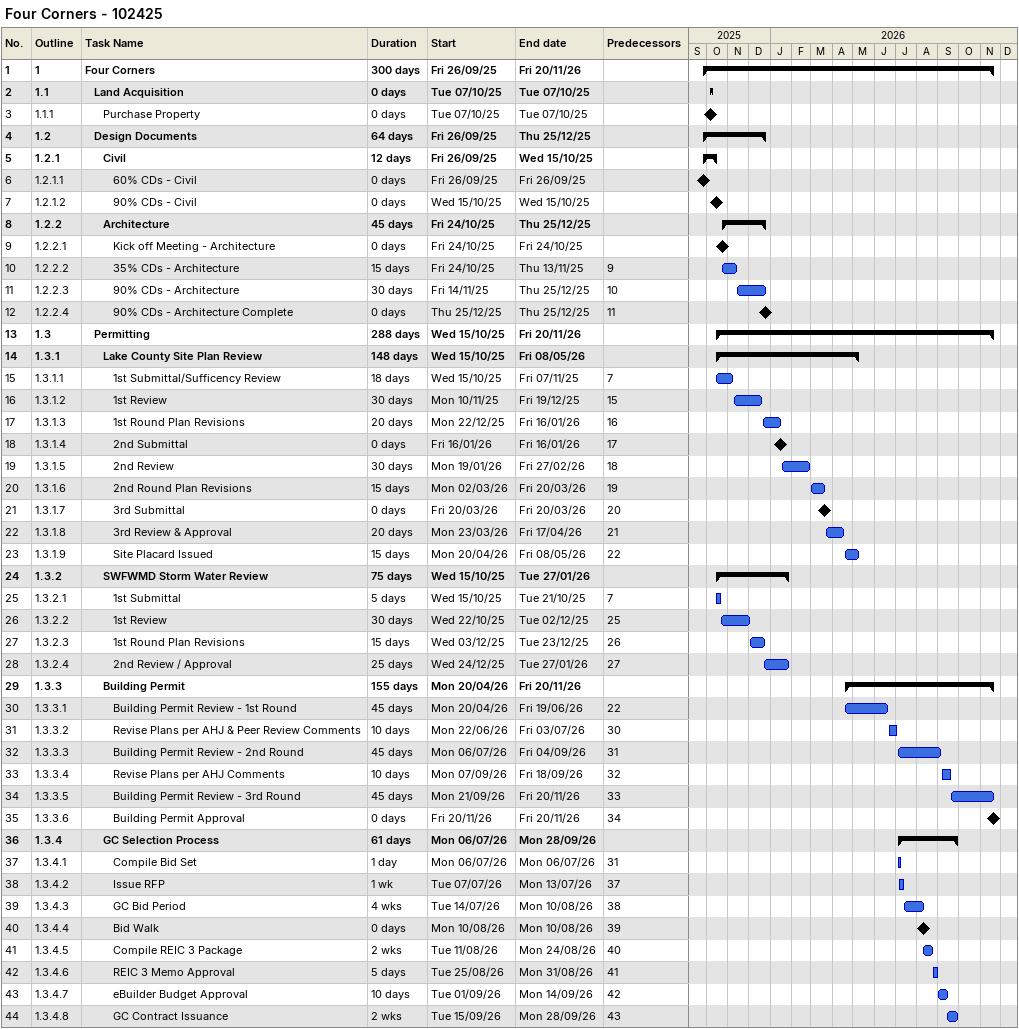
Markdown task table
Four Corners - 102425

| ID | WBS | Task | Duration | Start | Finish | Predecessors |
|---|---|---|---|---|---|---|
| 1 | 1 | **Four Corners** | 300d | 2025-09-26 | 2026-11-20 |  |
| 2 | 1.1 | **Land Acquisition** | 0d | 2025-10-07 | 2025-10-07 |  |
| 3 | 1.1.1 | Purchase Property | 0d | 2025-10-07 | 2025-10-07 |  |
| 4 | 1.2 | **Design Documents** | 64d | 2025-09-26 | 2025-12-25 |  |
| 5 | 1.2.1 | **Civil** | 12d | 2025-09-26 | 2025-10-15 |  |
| 6 | 1.2.1.1 | 60% CDs - Civil | 0d | 2025-09-26 | 2025-09-26 |  |
| 7 | 1.2.1.2 | 90% CDs - Civil | 0d | 2025-10-15 | 2025-10-15 |  |
| 8 | 1.2.2 | **Architecture** | 45d | 2025-10-24 | 2025-12-25 |  |
| 9 | 1.2.2.1 | Kick off Meeting - Architecture | 0d | 2025-10-24 | 2025-10-24 |  |
| 10 | 1.2.2.2 | 35% CDs - Architecture | 15d | 2025-10-24 | 2025-11-13 | 9 |
| 11 | 1.2.2.3 | 90% CDs - Architecture | 30d | 2025-11-14 | 2025-12-25 | 10 |
| 12 | 1.2.2.4 | 90% CDs - Architecture Complete | 0d | 2025-12-25 | 2025-12-25 | 11 |
| 13 | 1.3 | **Permitting** | 288d | 2025-10-15 | 2026-11-20 |  |
| 14 | 1.3.1 | **Lake County Site Plan Review** | 148d | 2025-10-15 | 2026-05-08 |  |
| 15 | 1.3.1.1 | 1st Submittal/Sufficency Review | 18d | 2025-10-15 | 2025-11-07 | 7 |
| 16 | 1.3.1.2 | 1st Review | 30d | 2025-11-10 | 2025-12-19 | 15 |
| 17 | 1.3.1.3 | 1st Round Plan Revisions | 20d | 2025-12-22 | 2026-01-16 | 16 |
| 18 | 1.3.1.4 | 2nd Submittal | 0d | 2026-01-16 | 2026-01-16 | 17 |
| 19 | 1.3.1.5 | 2nd Review | 30d | 2026-01-19 | 2026-02-27 | 18 |
| 20 | 1.3.1.6 | 2nd Round Plan Revisions | 15d | 2026-03-02 | 2026-03-20 | 19 |
| 21 | 1.3.1.7 | 3rd Submittal | 0d | 2026-03-20 | 2026-03-20 | 20 |
| 22 | 1.3.1.8 | 3rd Review & Approval | 20d | 2026-03-23 | 2026-04-17 | 21 |
| 23 | 1.3.1.9 | Site Placard Issued | 15d | 2026-04-20 | 2026-05-08 | 22 |
| 24 | 1.3.2 | **SWFWMD Storm Water Review** | 75d | 2025-10-15 | 2026-01-27 |  |
| 25 | 1.3.2.1 | 1st Submittal | 5d | 2025-10-15 | 2025-10-21 | 7 |
| 26 | 1.3.2.2 | 1st Review | 30d | 2025-10-22 | 2025-12-02 | 25 |
| 27 | 1.3.2.3 | 1st Round Plan Revisions | 15d | 2025-12-03 | 2025-12-23 | 26 |
| 28 | 1.3.2.4 | 2nd Review / Approval | 25d | 2025-12-24 | 2026-01-27 | 27 |
| 29 | 1.3.3 | **Building Permit** | 155d | 2026-04-20 | 2026-11-20 |  |
| 30 | 1.3.3.1 | Building Permit Review - 1st Round | 45d | 2026-04-20 | 2026-06-19 | 22 |
| 31 | 1.3.3.2 | Revise Plans per AHJ & Peer Review Comments | 10d | 2026-06-22 | 2026-07-03 | 30 |
| 32 | 1.3.3.3 | Building Permit Review - 2nd Round | 45d | 2026-07-06 | 2026-09-04 | 31 |
| 33 | 1.3.3.4 | Revise Plans per AHJ Comments | 10d | 2026-09-07 | 2026-09-18 | 32 |
| 34 | 1.3.3.5 | Building Permit Review - 3rd Round | 45d | 2026-09-21 | 2026-11-20 | 33 |
| 35 | 1.3.3.6 | Building Permit Approval | 0d | 2026-11-20 | 2026-11-20 | 34 |
| 36 | 1.3.4 | **GC Selection Process** | 61d | 2026-07-06 | 2026-09-28 |  |
| 37 | 1.3.4.1 | Compile Bid Set | 1d | 2026-07-06 | 2026-07-06 | 31 |
| 38 | 1.3.4.2 | Issue RFP | 1w | 2026-07-07 | 2026-07-13 | 37 |
| 39 | 1.3.4.3 | GC Bid Period | 4w | 2026-07-14 | 2026-08-10 | 38 |
| 40 | 1.3.4.4 | Bid Walk | 0d | 2026-08-10 | 2026-08-10 | 39 |
| 41 | 1.3.4.5 | Compile REIC 3 Package | 2w | 2026-08-11 | 2026-08-24 | 40 |
| 42 | 1.3.4.6 | REIC 3 Memo Approval | 5d | 2026-08-25 | 2026-08-31 | 41 |
| 43 | 1.3.4.7 | eBuilder Budget Approval | 10d | 2026-09-01 | 2026-09-14 | 42 |
| 44 | 1.3.4.8 | GC Contract Issuance | 2w | 2026-09-15 | 2026-09-28 | 43 |
